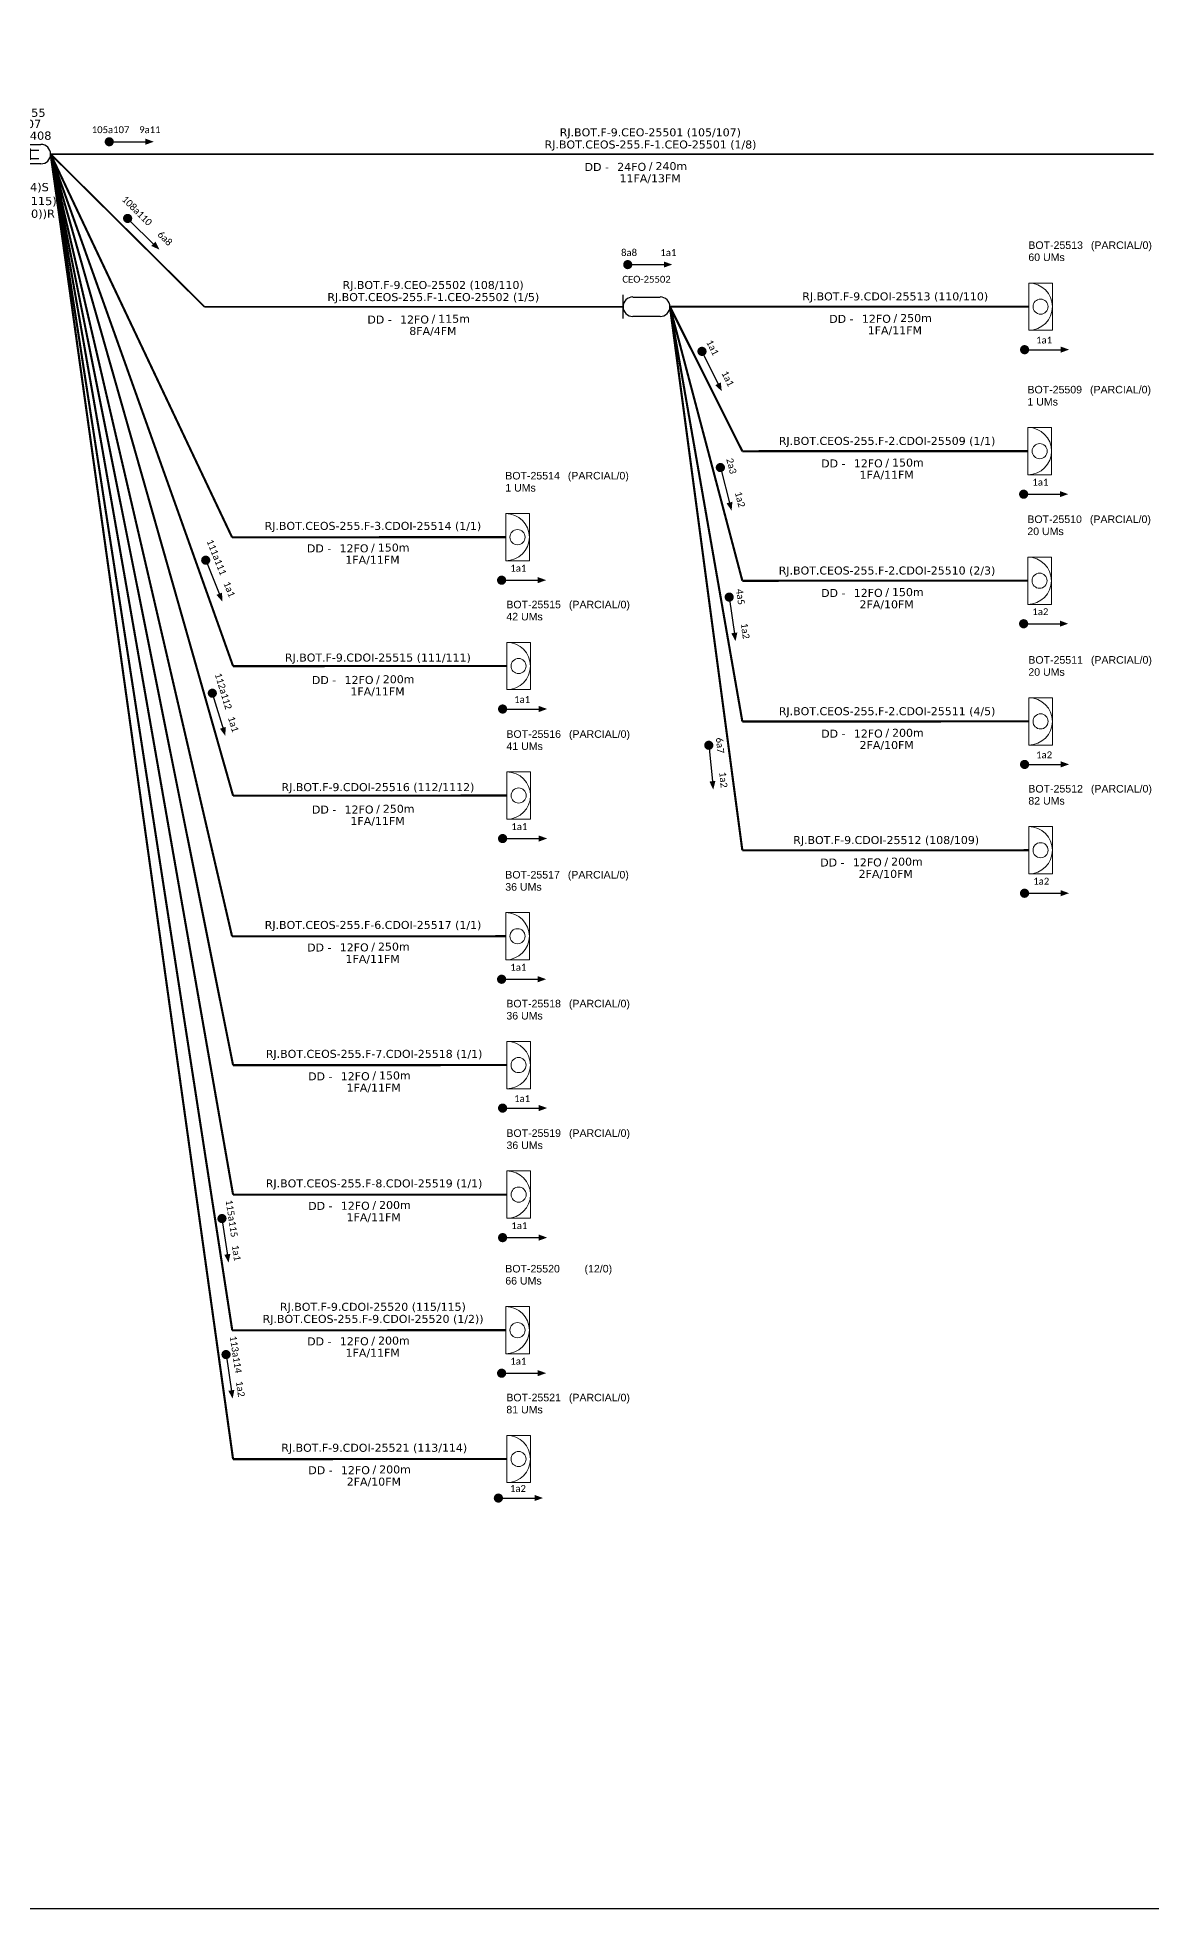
# Model space of a CAD drawing. Header units: metres. Extents: x -1 to 840, y 0 to 594.
# Drawn here: x 168.6 to 345.5, y 0.4 to 297.4 of the extents above; entities that cross this region are included whole.
import ezdxf
from ezdxf.enums import TextEntityAlignment as Align

# ---------------------------------------------------------------- set-up
doc = ezdxf.new("R2010")
doc.units = ezdxf.units.M
for name, color, linetype, lineweight in [("20.0-LEGENDA DOS CDO'S", 1, 'Continuous', 0), ('20.1-CDO_INTERIOR', 1, 'Continuous', 0), ('40.1-ETIQUETAS', 1, 'Continuous', 20)]:
    doc.layers.add(name, color=color, linetype=linetype, lineweight=lineweight)
for name, color, linetype in [('20.4-CEOS', 1, 'Continuous'), ('CAP a instalar', 1, 'Continuous'), ('CD de instalação futura', 8, 'Continuous'), ('SETA', 7, 'Continuous')]:
    doc.layers.add(name, color=color, linetype=linetype)
doc.styles.add('ARIAL', font='arial.ttf')
doc.styles.add('siredit', font='verdana.ttf')
doc.styles.get("Standard").update_dxf_attribs({"font": 'arial.ttf'})
doc.linetypes.add('FENCELINE1', pattern='A,0.25,-0.1,[133,ltypeshp.shx,S=0.1,R=0,X=-0.1,Y=0],-0.1,1', length=1.45)

# ---------------------------------------------------------------- blocks, each defined once
blk = doc.blocks.new('CEOS_RP_CT_DRT')
at = {"layer": '20.4-CEOS', "color": 0}
for p, q in [((-4.54, 1.19), (-1.19, 1.19)), ((-1.19, -1.19), (-4.54, -1.19))]:
    blk.add_line(p, q, dxfattribs=at)
for points in [[(-5.73, -1.43), (-5.73, 1.44)], [(-3.79, 0), (-4.59, 0)], [(-2.47, 0.48), (-1.45, 0.48)], [(-2.47, -0.52), (-1.45, -0.52)]]:
    blk.add_lwpolyline(points, dxfattribs=at)
blk.add_lwpolyline([(-3.79, 0, 0, 1.47, 0), (-2.41, 0, 1.47, 1.47, 0)], format="xyseb", dxfattribs=at)
for centre, start, end in [((-4.54, 0), 90, 270), ((-1.19, 0), 270, 90)]:
    blk.add_arc(centre, 1.19, start, end, dxfattribs=at)
at = {"layer": '20.4-CEOS', "color": 7, "style": 'siredit'}
for tag, p in [('Nº_DA_CEOS', (-2.86, 5.6)), ('LOCAL', (-2.86, 4.24)), ('SAP', (-2.86, 2.78)), ('RACIO_SPLITAGEM', (-2.86, -1.88)), ('FIBRAS_SPLITTER', (-2.86, -3.58)), ('RESERVA_FINAIS', (-2.86, -6.39)), ('FIBRAS_TOP_C', (-2.86, -5.08))]:
    blk.add_attdef(tag, text='', height=1.01, dxfattribs=at).set_placement(p, align=Align.TOP_CENTER)
blk = doc.blocks.new('CDOI_INT')
at = {"layer": '20.1-CDO_INTERIOR', "color": 0, "lineweight": 18}
blk.add_lwpolyline([(4.25, -4.25), (4.25, 4.25), (0, 4.25), (0, -4.25)], close=True, dxfattribs=at)
blk.add_circle((2.12, 0), 1.36, dxfattribs=at)
blk.add_arc((0, 0), 4.25, 270, 90, dxfattribs=at)
at = {"layer": "20.0-LEGENDA DOS CDO'S", "color": 0, "style": 'ARIAL'}
for tag, p in [('CDO_N', (-0.08, 10.38)), ('SPLITER_1', (21.18, 10.38)), ('SAP', (-0.08, 6.23)), ('SURVEY', (-0.08, 8.2)), ('SPLITER_2', (21.19, 8.68)), ('1:XX', (5.94, -2.22)), ('UMS', (5.94, -4.24))]:
    blk.add_attdef(tag, p, '', height=1.36, dxfattribs=at)
blk.add_attdef('FIBRAS_UTILIZADAS', text='', height=1.36, dxfattribs=at).set_placement((15.34, 10.38), align=Align.CENTER)
blk = doc.blocks.new('ETIQUETA_RS5F')
at = {"layer": '40.1-ETIQUETAS', "color": 0, "style": 'siredit'}
blk.add_text('/', height=1.5, dxfattribs=at).set_placement((1.55, -1.95), align=Align.MIDDLE_RIGHT)
for tag, p in [('ETIQUETA_R_PRIMARIA', (1.18, 4.1)), ('ETIQUETA_R_SECUNDARIA', (1.18, 2.1)), ('F_ATIVAS/F_MORTAS', (1.11, -4.24))]:
    blk.add_attdef(tag, text='', height=1.5, dxfattribs=at).set_placement(p, align=Align.MIDDLE_CENTER)
for tag, p in [('TIPO_CABO', (-6.62, -2.12)), ('CAP_CABO', (0.37, -2.09))]:
    blk.add_attdef(tag, text='', height=1.5, dxfattribs=at).set_placement(p, align=Align.MIDDLE_RIGHT)
blk.add_attdef('METROS', text='', height=1.5, dxfattribs=at).set_placement((2.11, -1.95), align=Align.MIDDLE_LEFT)
for tag, p in [('FUSÃO_1', (0.82, -8.39)), ('FUSÃO_2', (0.82, -10.6)), ('FUSÃO_3', (0.82, -12.93)), ('FUSÃO_4', (0.82, -15.14)), ('FUSÃO_5', (0.82, -17.16))]:
    blk.add_attdef(tag, text='', height=1.5, dxfattribs=at).set_placement(p, align=Align.CENTER)

msp = doc.modelspace()

# ---------------------------------------------------------------- linework, layer by layer
at = {"color": 7}
msp.add_lwpolyline([(-1.35, 0.39), (839.65, 0.39), (839.65, 594.39), (-1.35, 594.39)], close=True, dxfattribs=at)
at = {"const_width": 0.726}
for points in [[(179.6, 280.83, 1), (180.32, 280.83, 1)], [(182.62, 268.92, 1), (183.14, 268.41, 1)], [(261.92, 261.33, 1), (262.64, 261.33, 1)], [(273.91, 247.89, 1), (274.23, 247.23, 1)], [(324.93, 247.83, 1), (325.66, 247.83, 1)], [(276.9, 229.48, 1), (277.08, 228.77, 1)], [(324.78, 224.89, 1), (325.51, 224.89, 1)], [(195.14, 214.75, 1), (195.41, 214.08, 1)], [(241.89, 211.24, 1), (242.62, 211.24, 1)], [(278.34, 208.92, 1), (278.44, 208.2, 1)], [(324.78, 204.33, 1), (325.51, 204.33, 1)], [(196.22, 193.65, 1), (196.43, 192.96, 1)], [(242.05, 190.79, 1), (242.78, 190.79, 1)], [(275.12, 185.4, 1), (275.19, 184.68, 1)], [(324.93, 182, 1), (325.66, 182, 1)], [(242.05, 170.23, 1), (242.78, 170.23, 1)], [(324.92, 161.55, 1), (325.65, 161.55, 1)], [(241.89, 147.9, 1), (242.62, 147.9, 1)], [(242.05, 127.45, 1), (242.78, 127.45, 1)], [(197.8, 110.28, 1), (197.91, 109.56, 1)], [(242.05, 106.89, 1), (242.78, 106.89, 1)], [(198.45, 88.69, 1), (198.56, 87.97, 1)], [(241.89, 85.37, 1), (242.62, 85.37, 1)], [(241.38, 65.55, 1), (242.11, 65.55, 1)]]:
    msp.add_lwpolyline(points, format="xyb", close=True, dxfattribs=at)
at = {"layer": '20.4-CEOS', "color": 7}
for p, q in [((263.1, 256.19), (267.43, 256.19)), ((267.43, 253.1), (263.1, 253.1))]:
    msp.add_line(p, q, dxfattribs=at)
msp.add_lwpolyline([(261.55, 252.78), (261.55, 256.51)], dxfattribs=at)
for centre, start, end in [((263.1, 254.65), 90, 270), ((267.43, 254.65), 270, 90)]:
    msp.add_arc(centre, 1.55, start, end, dxfattribs=at)
at = {"layer": 'CAP a instalar', "color": 8, "ltscale": 7, "const_width": 0.339}
for points in [[(170.65, 278.87), (199.46, 218.05)], [(170.65, 278.87), (199.62, 197.6)], [(170.65, 278.87), (199.62, 177.04)], [(170.65, 278.87), (199.46, 154.71)], [(170.65, 278.87), (199.62, 134.26)], [(170.65, 278.87), (199.62, 113.7)], [(268.98, 254.65), (325.96, 254.66)], [(268.98, 254.65), (280.48, 231.71)], [(268.98, 254.65), (280.48, 211.15)], [(268.98, 254.65), (280.48, 188.81)], [(268.98, 254.65), (280.48, 168.36)], [(280.48, 231.71), (325.82, 231.73)], [(199.46, 218.05), (242.91, 218.07)], [(280.48, 211.15), (325.8, 211.16)], [(199.62, 197.6), (243.08, 197.62)], [(280.48, 188.81), (325.96, 188.83)], [(199.62, 177.04), (243.09, 177.06)], [(280.48, 168.36), (325.96, 168.38)], [(199.46, 154.71), (242.91, 154.73)], [(199.62, 134.26), (243.08, 134.28)], [(199.62, 113.7), (243.09, 113.72)]]:
    msp.add_lwpolyline(points, dxfattribs=at)
at = {"layer": 'CAP a instalar', "color": 1, "ltscale": 7, "const_width": 0.339}
for points in [[(199.49, 92.18), (170.65, 278.87)], [(199.46, 92.18), (242.91, 92.2)]]:
    msp.add_lwpolyline(points, dxfattribs=at)
at = {"layer": 'CAP a instalar', "color": 252, "ltscale": 7, "const_width": 0.339}
for points in [[(199.62, 71.73), (170.65, 278.87)], [(199.62, 71.73), (243.08, 71.75)]]:
    msp.add_lwpolyline(points, dxfattribs=at)
at = {"layer": 'CAP a instalar', "color": 7, "ltscale": 7, "const_width": 0.28}
for points in [[(170.65, 278.87), (345.77, 278.87)], [(170.65, 278.87), (195.07, 254.65)], [(195.07, 254.65), (261.55, 254.65)]]:
    msp.add_lwpolyline(points, dxfattribs=at)
at = {"layer": 'SETA'}
for points in [[(179.96, 280.83), (186.2, 280.83)], [(182.88, 268.67), (187.32, 264.28)], [(262.28, 261.33), (268.52, 261.33)], [(274.07, 247.56), (276.84, 241.96)], [(325.3, 247.83), (331.54, 247.83)], [(276.99, 229.12), (278.55, 223.08)], [(325.15, 224.89), (331.39, 224.89)], [(195.28, 214.41), (197.6, 208.62)], [(242.26, 211.24), (248.5, 211.24)], [(278.39, 208.56), (279.27, 202.38)], [(325.15, 204.33), (331.39, 204.33)], [(196.32, 193.31), (198.13, 187.33)], [(242.42, 190.79), (248.66, 190.79)], [(275.15, 185.04), (275.77, 178.83)], [(325.3, 182), (331.54, 182)], [(242.42, 170.23), (248.66, 170.23)], [(325.29, 161.55), (331.53, 161.55)], [(242.26, 147.9), (248.5, 147.9)], [(242.42, 127.45), (248.66, 127.45)], [(197.86, 109.92), (198.77, 103.74)], [(242.42, 106.89), (248.66, 106.89)], [(198.5, 88.33), (199.42, 82.15)], [(242.26, 85.37), (248.5, 85.37)], [(241.75, 65.55), (247.99, 65.55)]]:
    msp.add_lwpolyline(points, dxfattribs=at)
for points in [[(185.7, 281.33), (187.03, 280.84), (185.7, 280.36)], [(187.31, 264.99), (187.92, 263.71), (186.63, 264.3)], [(268.02, 261.83), (269.35, 261.34), (268.02, 260.86)], [(331.04, 248.32), (332.37, 247.84), (331.04, 247.36)], [(277.06, 242.63), (277.21, 241.22), (276.19, 242.2)], [(278.9, 223.69), (278.77, 222.28), (277.96, 223.45)], [(330.89, 225.39), (332.22, 224.9), (330.89, 224.42)], [(248, 211.73), (249.33, 211.25), (248, 210.77)], [(197.87, 209.27), (197.92, 207.85), (196.97, 208.91)], [(279.69, 202.95), (279.4, 201.56), (278.73, 202.81)], [(330.89, 204.83), (332.22, 204.34), (330.89, 203.86)], [(248.16, 191.28), (249.49, 190.8), (248.16, 190.31)], [(198.46, 187.96), (198.38, 186.54), (197.53, 187.67)], [(331.04, 182.49), (332.37, 182.01), (331.04, 181.53)], [(276.21, 179.38), (275.86, 178.01), (275.25, 179.28)], [(248.16, 170.72), (249.49, 170.24), (248.16, 169.75)], [(331.03, 162.04), (332.36, 161.56), (331.03, 161.08)], [(248, 148.39), (249.33, 147.91), (248, 147.42)], [(248.16, 127.94), (249.49, 127.46), (248.16, 126.97)], [(248.16, 107.38), (249.49, 106.89), (248.16, 106.41)], [(199.19, 104.31), (198.9, 102.93), (198.23, 104.17)], [(248, 85.86), (249.33, 85.38), (248, 84.9)], [(199.83, 82.72), (199.55, 81.33), (198.87, 82.58)], [(247.49, 66.05), (248.82, 65.56), (247.49, 65.08)]]:
    msp.add_solid(points, dxfattribs=at)

# ---------------------------------------------------------------- block references
at = {"layer": '20.4-CEOS', "color": 5}
ref = msp.add_blockref('CEOS_RP_CT_DRT', (170.65, 278.87), dxfattribs=dict(at, xscale=1.296999478340149, yscale=1.296999478340149, zscale=1.296999475199999))
ref.add_attrib('Nº_DA_CEOS', 'CEOS-255', dxfattribs={"color": 5, "height": 1.31, "style": 'siredit'}).set_placement((165.34, 286.1), align=Align.TOP_CENTER)
ref.add_attrib('LOCAL', 'CS-6407', dxfattribs={"color": 5, "height": 1.31, "style": 'siredit'}).set_placement((165.34, 284.32), align=Align.TOP_CENTER)
ref.add_attrib('SAP', 'SAP 321408', dxfattribs={"color": 5, "height": 1.31, "style": 'siredit'}).set_placement((165.34, 282.46), align=Align.TOP_CENTER)
ref.add_attrib('RACIO_SPLITAGEM', '1:64', dxfattribs={"color": 5, "height": 1.31, "style": 'siredit'}).set_placement((165.34, 276.04), align=Align.TOP_CENTER)
ref.add_attrib('FIBRAS_SPLITTER', '(101-104)S', dxfattribs={"color": 5, "height": 1.31, "style": 'siredit'}).set_placement((165.34, 274.29), align=Align.TOP_CENTER)
ref.add_attrib('FIBRAS_TOP_C', '(105-114+115)C', dxfattribs={"color": 1, "height": 1.3095, "style": 'siredit'}).set_placement((165.33, 272.09), align=Align.TOP_CENTER)
ref.add_attrib('RESERVA_FINAIS', '(115-1150))R', dxfattribs={"color": 3, "height": 1.3095, "style": 'siredit'}).set_placement((165.33, 270.07), align=Align.TOP_CENTER)
at = {"layer": 'CAP a instalar', "color": 255, "linetype": 'FENCELINE1', "ltscale": 7}
ref = msp.add_blockref('ETIQUETA_RS5F', (264.9, 278.62), dxfattribs=dict(at, xscale=0.8468063891091787, yscale=0.8468063891098269, zscale=0.8468063891099994))
ref.add_attrib('ETIQUETA_R_PRIMARIA', 'RJ.BOT.F-9.CEO-25501 (105/107)', dxfattribs={"layer": '40.1-ETIQUETAS', "color": 255, "height": 1.2702, "style": 'siredit'}).set_placement((265.87, 282.33), align=Align.MIDDLE_CENTER)
ref.add_attrib('ETIQUETA_R_SECUNDARIA', 'RJ.BOT.CEOS-255.F-1.CEO-25501 (1/8)', dxfattribs={"layer": '40.1-ETIQUETAS', "color": 7, "height": 1.2702, "style": 'siredit'}).set_placement((265.9, 280.4), align=Align.MIDDLE_CENTER)
ref.add_attrib('TIPO_CABO', 'DD -', dxfattribs={"layer": '40.1-ETIQUETAS', "color": 7, "height": 1.27, "style": 'siredit'}).set_placement((259.3, 276.83), align=Align.MIDDLE_RIGHT)
ref.add_attrib('CAP_CABO', '24FO', dxfattribs={"layer": '40.1-ETIQUETAS', "color": 7, "height": 1.27, "style": 'siredit'}).set_placement((265.21, 276.85), align=Align.MIDDLE_RIGHT)
ref.add_attrib('METROS', '240m', dxfattribs={"layer": '40.1-ETIQUETAS', "color": 7, "height": 1.27, "style": 'siredit'}).set_placement((266.69, 276.97), align=Align.MIDDLE_LEFT)
ref.add_attrib('F_ATIVAS/F_MORTAS', '11FA/13FM', dxfattribs={"layer": '40.1-ETIQUETAS', "color": 7, "height": 1.27, "style": 'siredit'}).set_placement((265.84, 275.03), align=Align.MIDDLE_CENTER)
at = {"layer": 'CAP a instalar', "color": 7, "linetype": 'FENCELINE1', "ltscale": 7}
ref = msp.add_blockref('ETIQUETA_RS5F', (230.41, 254.4), dxfattribs=dict(at, xscale=0.8468063891091787, yscale=0.8468063891098269, zscale=0.8468063891099994))
ref.add_attrib('ETIQUETA_R_PRIMARIA', 'RJ.BOT.F-9.CEO-25502 (108/110)', dxfattribs={"layer": '40.1-ETIQUETAS', "color": 0, "height": 1.2702, "style": 'siredit'}).set_placement((231.38, 258.1), align=Align.MIDDLE_CENTER)
ref.add_attrib('ETIQUETA_R_SECUNDARIA', 'RJ.BOT.CEOS-255.F-1.CEO-25502 (1/5)', dxfattribs={"layer": '40.1-ETIQUETAS', "color": 0, "height": 1.2702, "style": 'siredit'}).set_placement((231.41, 256.18), align=Align.MIDDLE_CENTER)
ref.add_attrib('TIPO_CABO', 'DD -', dxfattribs={"layer": '40.1-ETIQUETAS', "color": 0, "height": 1.27, "style": 'siredit'}).set_placement((224.81, 252.61), align=Align.MIDDLE_RIGHT)
ref.add_attrib('CAP_CABO', '12FO', dxfattribs={"layer": '40.1-ETIQUETAS', "color": 0, "height": 1.27, "style": 'siredit'}).set_placement((230.72, 252.62), align=Align.MIDDLE_RIGHT)
ref.add_attrib('METROS', '115m', dxfattribs={"layer": '40.1-ETIQUETAS', "color": 0, "height": 1.27, "style": 'siredit'}).set_placement((232.2, 252.74), align=Align.MIDDLE_LEFT)
ref.add_attrib('F_ATIVAS/F_MORTAS', '8FA/4FM', dxfattribs={"layer": '40.1-ETIQUETAS', "color": 0, "height": 1.27, "style": 'siredit'}).set_placement((231.35, 250.8), align=Align.MIDDLE_CENTER)
at = {"layer": 'CAP a instalar', "color": 8, "linetype": 'FENCELINE1', "ltscale": 7}
ref = msp.add_blockref('ETIQUETA_RS5F', (303.75, 254.51), dxfattribs=dict(at, xscale=0.8468063891091787, yscale=0.8468063891098269, zscale=0.8468063891099994))
ref.add_attrib('ETIQUETA_R_SECUNDARIA', 'RJ.BOT.F-9.CDOI-25513 (110/110)', dxfattribs={"layer": '40.1-ETIQUETAS', "color": 0, "height": 1.2702, "style": 'siredit'}).set_placement((304.75, 256.29), align=Align.MIDDLE_CENTER)
ref.add_attrib('TIPO_CABO', 'DD -', dxfattribs={"layer": '40.1-ETIQUETAS', "color": 0, "height": 1.27, "style": 'siredit'}).set_placement((298.14, 252.72), align=Align.MIDDLE_RIGHT)
ref.add_attrib('CAP_CABO', '12FO', dxfattribs={"layer": '40.1-ETIQUETAS', "color": 0, "height": 1.27, "style": 'siredit'}).set_placement((304.06, 252.74), align=Align.MIDDLE_RIGHT)
ref.add_attrib('METROS', '250m', dxfattribs={"layer": '40.1-ETIQUETAS', "color": 0, "height": 1.27, "style": 'siredit'}).set_placement((305.54, 252.85), align=Align.MIDDLE_LEFT)
ref.add_attrib('F_ATIVAS/F_MORTAS', '1FA/11FM', dxfattribs={"layer": '40.1-ETIQUETAS', "color": 0, "height": 1.27, "style": 'siredit'}).set_placement((304.69, 250.91), align=Align.MIDDLE_CENTER)
ref = msp.add_blockref('ETIQUETA_RS5F', (302.46, 231.56), dxfattribs=dict(at, xscale=0.8468063891091787, yscale=0.8468063891098269, zscale=0.8468063891099994))
ref.add_attrib('ETIQUETA_R_SECUNDARIA', 'RJ.BOT.CEOS-255.F-2.CDOI-25509 (1/1)', dxfattribs={"layer": '40.1-ETIQUETAS', "color": 0, "height": 1.2702, "style": 'siredit'}).set_placement((303.46, 233.35), align=Align.MIDDLE_CENTER)
ref.add_attrib('TIPO_CABO', 'DD -', dxfattribs={"layer": '40.1-ETIQUETAS', "color": 0, "height": 1.27, "style": 'siredit'}).set_placement((296.86, 229.77), align=Align.MIDDLE_RIGHT)
ref.add_attrib('CAP_CABO', '12FO', dxfattribs={"layer": '40.1-ETIQUETAS', "color": 0, "height": 1.27, "style": 'siredit'}).set_placement((302.77, 229.79), align=Align.MIDDLE_RIGHT)
ref.add_attrib('METROS', '150m', dxfattribs={"layer": '40.1-ETIQUETAS', "color": 0, "height": 1.27, "style": 'siredit'}).set_placement((304.25, 229.91), align=Align.MIDDLE_LEFT)
ref.add_attrib('F_ATIVAS/F_MORTAS', '1FA/11FM', dxfattribs={"layer": '40.1-ETIQUETAS', "color": 0, "height": 1.27, "style": 'siredit'}).set_placement((303.4, 227.97), align=Align.MIDDLE_CENTER)
ref = msp.add_blockref('ETIQUETA_RS5F', (220.81, 218.08), dxfattribs=dict(at, xscale=0.8468063891091787, yscale=0.8468063891098269, zscale=0.8468063891099994))
ref.add_attrib('ETIQUETA_R_SECUNDARIA', 'RJ.BOT.CEOS-255.F-3.CDOI-25514 (1/1)', dxfattribs={"layer": '40.1-ETIQUETAS', "color": 0, "height": 1.2702, "style": 'siredit'}).set_placement((221.82, 219.86), align=Align.MIDDLE_CENTER)
ref.add_attrib('TIPO_CABO', 'DD -', dxfattribs={"layer": '40.1-ETIQUETAS', "color": 0, "height": 1.27, "style": 'siredit'}).set_placement((215.21, 216.29), align=Align.MIDDLE_RIGHT)
ref.add_attrib('CAP_CABO', '12FO', dxfattribs={"layer": '40.1-ETIQUETAS', "color": 0, "height": 1.27, "style": 'siredit'}).set_placement((221.12, 216.3), align=Align.MIDDLE_RIGHT)
ref.add_attrib('METROS', '150m', dxfattribs={"layer": '40.1-ETIQUETAS', "color": 0, "height": 1.27, "style": 'siredit'}).set_placement((222.6, 216.42), align=Align.MIDDLE_LEFT)
ref.add_attrib('F_ATIVAS/F_MORTAS', '1FA/11FM', dxfattribs={"layer": '40.1-ETIQUETAS', "color": 0, "height": 1.27, "style": 'siredit'}).set_placement((221.75, 214.48), align=Align.MIDDLE_CENTER)
ref = msp.add_blockref('ETIQUETA_RS5F', (302.45, 211), dxfattribs=dict(at, xscale=0.8468063891091787, yscale=0.8468063891098269, zscale=0.8468063891099994))
ref.add_attrib('ETIQUETA_R_SECUNDARIA', 'RJ.BOT.CEOS-255.F-2.CDOI-25510 (2/3)', dxfattribs={"layer": '40.1-ETIQUETAS', "color": 0, "height": 1.2702, "style": 'siredit'}).set_placement((303.45, 212.78), align=Align.MIDDLE_CENTER)
ref.add_attrib('TIPO_CABO', 'DD -', dxfattribs={"layer": '40.1-ETIQUETAS', "color": 0, "height": 1.27, "style": 'siredit'}).set_placement((296.85, 209.21), align=Align.MIDDLE_RIGHT)
ref.add_attrib('CAP_CABO', '12FO', dxfattribs={"layer": '40.1-ETIQUETAS', "color": 0, "height": 1.27, "style": 'siredit'}).set_placement((302.76, 209.23), align=Align.MIDDLE_RIGHT)
ref.add_attrib('METROS', '150m', dxfattribs={"layer": '40.1-ETIQUETAS', "color": 0, "height": 1.27, "style": 'siredit'}).set_placement((304.24, 209.35), align=Align.MIDDLE_LEFT)
ref.add_attrib('F_ATIVAS/F_MORTAS', '2FA/10FM', dxfattribs={"layer": '40.1-ETIQUETAS', "color": 0, "height": 1.27, "style": 'siredit'}).set_placement((303.39, 207.41), align=Align.MIDDLE_CENTER)
ref = msp.add_blockref('ETIQUETA_RS5F', (221.6, 197.18), dxfattribs=dict(at, xscale=0.8468063891091787, yscale=0.8468063891098269, zscale=0.8468063891099994))
ref.add_attrib('ETIQUETA_R_SECUNDARIA', 'RJ.BOT.F-9.CDOI-25515 (111/111)', dxfattribs={"layer": '40.1-ETIQUETAS', "color": 0, "height": 1.2702, "style": 'siredit'}).set_placement((222.61, 198.96), align=Align.MIDDLE_CENTER)
ref.add_attrib('TIPO_CABO', 'DD -', dxfattribs={"layer": '40.1-ETIQUETAS', "color": 0, "height": 1.27, "style": 'siredit'}).set_placement((216, 195.39), align=Align.MIDDLE_RIGHT)
ref.add_attrib('CAP_CABO', '12FO', dxfattribs={"layer": '40.1-ETIQUETAS', "color": 0, "height": 1.27, "style": 'siredit'}).set_placement((221.92, 195.41), align=Align.MIDDLE_RIGHT)
ref.add_attrib('METROS', '200m', dxfattribs={"layer": '40.1-ETIQUETAS', "color": 0, "height": 1.27, "style": 'siredit'}).set_placement((223.39, 195.52), align=Align.MIDDLE_LEFT)
ref.add_attrib('F_ATIVAS/F_MORTAS', '1FA/11FM', dxfattribs={"layer": '40.1-ETIQUETAS', "color": 0, "height": 1.27, "style": 'siredit'}).set_placement((222.55, 193.58), align=Align.MIDDLE_CENTER)
ref = msp.add_blockref('ETIQUETA_RS5F', (302.46, 188.67), dxfattribs=dict(at, xscale=0.8468063891091787, yscale=0.8468063891098269, zscale=0.8468063891099994))
ref.add_attrib('ETIQUETA_R_SECUNDARIA', 'RJ.BOT.CEOS-255.F-2.CDOI-25511 (4/5)', dxfattribs={"layer": '40.1-ETIQUETAS', "color": 0, "height": 1.2702, "style": 'siredit'}).set_placement((303.46, 190.45), align=Align.MIDDLE_CENTER)
ref.add_attrib('TIPO_CABO', 'DD -', dxfattribs={"layer": '40.1-ETIQUETAS', "color": 0, "height": 1.27, "style": 'siredit'}).set_placement((296.86, 186.88), align=Align.MIDDLE_RIGHT)
ref.add_attrib('CAP_CABO', '12FO', dxfattribs={"layer": '40.1-ETIQUETAS', "color": 0, "height": 1.27, "style": 'siredit'}).set_placement((302.77, 186.9), align=Align.MIDDLE_RIGHT)
ref.add_attrib('METROS', '200m', dxfattribs={"layer": '40.1-ETIQUETAS', "color": 0, "height": 1.27, "style": 'siredit'}).set_placement((304.25, 187.02), align=Align.MIDDLE_LEFT)
ref.add_attrib('F_ATIVAS/F_MORTAS', '2FA/10FM', dxfattribs={"layer": '40.1-ETIQUETAS', "color": 0, "height": 1.27, "style": 'siredit'}).set_placement((303.4, 185.08), align=Align.MIDDLE_CENTER)
ref = msp.add_blockref('ETIQUETA_RS5F', (221.61, 176.62), dxfattribs=dict(at, xscale=0.8468063891091787, yscale=0.8468063891098269, zscale=0.8468063891099994))
ref.add_attrib('ETIQUETA_R_SECUNDARIA', 'RJ.BOT.F-9.CDOI-25516 (112/1112)', dxfattribs={"layer": '40.1-ETIQUETAS', "color": 0, "height": 1.2702, "style": 'siredit'}).set_placement((222.62, 178.4), align=Align.MIDDLE_CENTER)
ref.add_attrib('TIPO_CABO', 'DD -', dxfattribs={"layer": '40.1-ETIQUETAS', "color": 0, "height": 1.27, "style": 'siredit'}).set_placement((216.01, 174.83), align=Align.MIDDLE_RIGHT)
ref.add_attrib('CAP_CABO', '12FO', dxfattribs={"layer": '40.1-ETIQUETAS', "color": 0, "height": 1.27, "style": 'siredit'}).set_placement((221.92, 174.84), align=Align.MIDDLE_RIGHT)
ref.add_attrib('METROS', '250m', dxfattribs={"layer": '40.1-ETIQUETAS', "color": 0, "height": 1.27, "style": 'siredit'}).set_placement((223.4, 174.96), align=Align.MIDDLE_LEFT)
ref.add_attrib('F_ATIVAS/F_MORTAS', '1FA/11FM', dxfattribs={"layer": '40.1-ETIQUETAS', "color": 0, "height": 1.27, "style": 'siredit'}).set_placement((222.56, 173.02), align=Align.MIDDLE_CENTER)
ref = msp.add_blockref('ETIQUETA_RS5F', (302.31, 168.22), dxfattribs=dict(at, xscale=0.8468063891091787, yscale=0.8468063891098269, zscale=0.8468063891099994))
ref.add_attrib('ETIQUETA_R_SECUNDARIA', 'RJ.BOT.F-9.CDOI-25512 (108/109)', dxfattribs={"layer": '40.1-ETIQUETAS', "color": 0, "height": 1.2702, "style": 'siredit'}).set_placement((303.31, 170), align=Align.MIDDLE_CENTER)
ref.add_attrib('TIPO_CABO', 'DD -', dxfattribs={"layer": '40.1-ETIQUETAS', "color": 0, "height": 1.27, "style": 'siredit'}).set_placement((296.71, 166.43), align=Align.MIDDLE_RIGHT)
ref.add_attrib('CAP_CABO', '12FO', dxfattribs={"layer": '40.1-ETIQUETAS', "color": 0, "height": 1.27, "style": 'siredit'}).set_placement((302.62, 166.45), align=Align.MIDDLE_RIGHT)
ref.add_attrib('METROS', '200m', dxfattribs={"layer": '40.1-ETIQUETAS', "color": 0, "height": 1.27, "style": 'siredit'}).set_placement((304.1, 166.57), align=Align.MIDDLE_LEFT)
ref.add_attrib('F_ATIVAS/F_MORTAS', '2FA/10FM', dxfattribs={"layer": '40.1-ETIQUETAS', "color": 0, "height": 1.27, "style": 'siredit'}).set_placement((303.25, 164.63), align=Align.MIDDLE_CENTER)
ref = msp.add_blockref('ETIQUETA_RS5F', (220.84, 154.73), dxfattribs=dict(at, xscale=0.8468063891091787, yscale=0.8468063891098269, zscale=0.8468063891099994))
ref.add_attrib('ETIQUETA_R_SECUNDARIA', 'RJ.BOT.CEOS-255.F-6.CDOI-25517 (1/1)', dxfattribs={"layer": '40.1-ETIQUETAS', "color": 0, "height": 1.2702, "style": 'siredit'}).set_placement((221.84, 156.52), align=Align.MIDDLE_CENTER)
ref.add_attrib('TIPO_CABO', 'DD -', dxfattribs={"layer": '40.1-ETIQUETAS', "color": 0, "height": 1.27, "style": 'siredit'}).set_placement((215.24, 152.94), align=Align.MIDDLE_RIGHT)
ref.add_attrib('CAP_CABO', '12FO', dxfattribs={"layer": '40.1-ETIQUETAS', "color": 0, "height": 1.27, "style": 'siredit'}).set_placement((221.15, 152.96), align=Align.MIDDLE_RIGHT)
ref.add_attrib('METROS', '250m', dxfattribs={"layer": '40.1-ETIQUETAS', "color": 0, "height": 1.27, "style": 'siredit'}).set_placement((222.63, 153.08), align=Align.MIDDLE_LEFT)
ref.add_attrib('F_ATIVAS/F_MORTAS', '1FA/11FM', dxfattribs={"layer": '40.1-ETIQUETAS', "color": 0, "height": 1.27, "style": 'siredit'}).set_placement((221.78, 151.14), align=Align.MIDDLE_CENTER)
ref = msp.add_blockref('ETIQUETA_RS5F', (221, 134.28), dxfattribs=dict(at, xscale=0.8468063891091787, yscale=0.8468063891098269, zscale=0.8468063891099994))
ref.add_attrib('ETIQUETA_R_SECUNDARIA', 'RJ.BOT.CEOS-255.F-7.CDOI-25518 (1/1)', dxfattribs={"layer": '40.1-ETIQUETAS', "color": 0, "height": 1.2702, "style": 'siredit'}).set_placement((222.01, 136.06), align=Align.MIDDLE_CENTER)
ref.add_attrib('TIPO_CABO', 'DD -', dxfattribs={"layer": '40.1-ETIQUETAS', "color": 0, "height": 1.27, "style": 'siredit'}).set_placement((215.4, 132.49), align=Align.MIDDLE_RIGHT)
ref.add_attrib('CAP_CABO', '12FO', dxfattribs={"layer": '40.1-ETIQUETAS', "color": 0, "height": 1.27, "style": 'siredit'}).set_placement((221.31, 132.51), align=Align.MIDDLE_RIGHT)
ref.add_attrib('METROS', '150m', dxfattribs={"layer": '40.1-ETIQUETAS', "color": 0, "height": 1.27, "style": 'siredit'}).set_placement((222.79, 132.63), align=Align.MIDDLE_LEFT)
ref.add_attrib('F_ATIVAS/F_MORTAS', '1FA/11FM', dxfattribs={"layer": '40.1-ETIQUETAS', "color": 0, "height": 1.27, "style": 'siredit'}).set_placement((221.94, 130.69), align=Align.MIDDLE_CENTER)
ref = msp.add_blockref('ETIQUETA_RS5F', (221.01, 113.72), dxfattribs=dict(at, xscale=0.8468063891091787, yscale=0.8468063891098269, zscale=0.8468063891099994))
ref.add_attrib('ETIQUETA_R_SECUNDARIA', 'RJ.BOT.CEOS-255.F-8.CDOI-25519 (1/1)', dxfattribs={"layer": '40.1-ETIQUETAS', "color": 0, "height": 1.2702, "style": 'siredit'}).set_placement((222.01, 115.5), align=Align.MIDDLE_CENTER)
ref.add_attrib('TIPO_CABO', 'DD -', dxfattribs={"layer": '40.1-ETIQUETAS', "color": 0, "height": 1.27, "style": 'siredit'}).set_placement((215.41, 111.93), align=Align.MIDDLE_RIGHT)
ref.add_attrib('CAP_CABO', '12FO', dxfattribs={"layer": '40.1-ETIQUETAS', "color": 0, "height": 1.27, "style": 'siredit'}).set_placement((221.32, 111.95), align=Align.MIDDLE_RIGHT)
ref.add_attrib('METROS', '200m', dxfattribs={"layer": '40.1-ETIQUETAS', "color": 0, "height": 1.27, "style": 'siredit'}).set_placement((222.8, 112.07), align=Align.MIDDLE_LEFT)
ref.add_attrib('F_ATIVAS/F_MORTAS', '1FA/11FM', dxfattribs={"layer": '40.1-ETIQUETAS', "color": 0, "height": 1.27, "style": 'siredit'}).set_placement((221.95, 110.13), align=Align.MIDDLE_CENTER)
at = {"layer": 'CAP a instalar', "color": 1, "linetype": 'FENCELINE1', "ltscale": 7}
ref = msp.add_blockref('ETIQUETA_RS5F', (220.85, 92.21), dxfattribs=dict(at, xscale=0.8468063891091787, yscale=0.8468063891098269, zscale=0.8468063891099994))
ref.add_attrib('ETIQUETA_R_PRIMARIA', 'RJ.BOT.F-9.CDOI-25520 (115/115)', dxfattribs={"layer": '40.1-ETIQUETAS', "color": 0, "height": 1.2702, "style": 'siredit'}).set_placement((221.82, 95.91), align=Align.MIDDLE_CENTER)
ref.add_attrib('ETIQUETA_R_SECUNDARIA', 'RJ.BOT.CEOS-255.F-9.CDOI-25520 (1/2))', dxfattribs={"layer": '40.1-ETIQUETAS', "color": 3, "height": 1.2702, "style": 'siredit'}).set_placement((221.85, 93.99), align=Align.MIDDLE_CENTER)
ref.add_attrib('TIPO_CABO', 'DD -', dxfattribs={"layer": '40.1-ETIQUETAS', "color": 0, "height": 1.27, "style": 'siredit'}).set_placement((215.25, 90.42), align=Align.MIDDLE_RIGHT)
ref.add_attrib('CAP_CABO', '12FO', dxfattribs={"layer": '40.1-ETIQUETAS', "color": 0, "height": 1.27, "style": 'siredit'}).set_placement((221.16, 90.44), align=Align.MIDDLE_RIGHT)
ref.add_attrib('METROS', '200m', dxfattribs={"layer": '40.1-ETIQUETAS', "color": 0, "height": 1.27, "style": 'siredit'}).set_placement((222.64, 90.55), align=Align.MIDDLE_LEFT)
ref.add_attrib('F_ATIVAS/F_MORTAS', '1FA/11FM', dxfattribs={"layer": '40.1-ETIQUETAS', "color": 0, "height": 1.27, "style": 'siredit'}).set_placement((221.79, 88.61), align=Align.MIDDLE_CENTER)
at = {"layer": 'CAP a instalar', "color": 8, "linetype": 'FENCELINE1', "ltscale": 7}
ref = msp.add_blockref('ETIQUETA_RS5F', (221.03, 71.76), dxfattribs=dict(at, xscale=0.8468063891091787, yscale=0.8468063891098269, zscale=0.8468063891099994))
ref.add_attrib('ETIQUETA_R_SECUNDARIA', 'RJ.BOT.F-9.CDOI-25521 (113/114)', dxfattribs={"layer": '40.1-ETIQUETAS', "color": 0, "height": 1.2702, "style": 'siredit'}).set_placement((222.03, 73.54), align=Align.MIDDLE_CENTER)
ref.add_attrib('TIPO_CABO', 'DD -', dxfattribs={"layer": '40.1-ETIQUETAS', "color": 0, "height": 1.27, "style": 'siredit'}).set_placement((215.43, 69.97), align=Align.MIDDLE_RIGHT)
ref.add_attrib('CAP_CABO', '12FO', dxfattribs={"layer": '40.1-ETIQUETAS', "color": 0, "height": 1.27, "style": 'siredit'}).set_placement((221.34, 69.98), align=Align.MIDDLE_RIGHT)
ref.add_attrib('METROS', '200m', dxfattribs={"layer": '40.1-ETIQUETAS', "color": 0, "height": 1.27, "style": 'siredit'}).set_placement((222.82, 70.1), align=Align.MIDDLE_LEFT)
ref.add_attrib('F_ATIVAS/F_MORTAS', '2FA/10FM', dxfattribs={"layer": '40.1-ETIQUETAS', "color": 0, "height": 1.27, "style": 'siredit'}).set_placement((221.97, 68.16), align=Align.MIDDLE_CENTER)
at = {"layer": 'CD de instalação futura', "color": 8, "ltscale": 11}
ref = msp.add_blockref('CDOI_INT', (325.96, 254.66), dxfattribs=dict(at, xscale=0.8823922011191372, yscale=0.8823922011191372, zscale=0.8823922011191372))
ref.add_attrib('CDO_N', 'BOT-25513', (325.89, 263.82), dxfattribs={"layer": "20.0-LEGENDA DOS CDO'S", "color": 0, "height": 1.2, "style": 'ARIAL'})
ref.add_attrib('FIBRAS_UTILIZADAS', '     (PARCIAL/0)', dxfattribs={"layer": "20.0-LEGENDA DOS CDO'S", "color": 0, "height": 1.2003, "style": 'ARIAL'}).set_placement((339.5, 263.82), align=Align.CENTER)
ref.add_attrib('SURVEY', '60 UMs', (325.89, 261.9), dxfattribs={"layer": "20.0-LEGENDA DOS CDO'S", "color": 0, "height": 1.2, "style": 'ARIAL'})
ref = msp.add_blockref('CDOI_INT', (325.82, 231.73), dxfattribs=dict(at, xscale=0.8823922011191372, yscale=0.8823922011191372, zscale=0.8823922011191372))
ref.add_attrib('CDO_N', 'BOT-25509', (325.75, 240.89), dxfattribs={"layer": "20.0-LEGENDA DOS CDO'S", "color": 0, "height": 1.2, "style": 'ARIAL'})
ref.add_attrib('FIBRAS_UTILIZADAS', '     (PARCIAL/0)', dxfattribs={"layer": "20.0-LEGENDA DOS CDO'S", "color": 0, "height": 1.2003, "style": 'ARIAL'}).set_placement((339.36, 240.89), align=Align.CENTER)
ref.add_attrib('SURVEY', '1 UMs', (325.75, 238.96), dxfattribs={"layer": "20.0-LEGENDA DOS CDO'S", "color": 0, "height": 1.2, "style": 'ARIAL'})
ref = msp.add_blockref('CDOI_INT', (242.91, 218.07), dxfattribs=dict(at, xscale=0.8823922011191372, yscale=0.8823922011191372, zscale=0.8823922011191372))
ref.add_attrib('CDO_N', 'BOT-25514', (242.84, 227.23), dxfattribs={"layer": "20.0-LEGENDA DOS CDO'S", "color": 0, "height": 1.2, "style": 'ARIAL'})
ref.add_attrib('FIBRAS_UTILIZADAS', '     (PARCIAL/0)', dxfattribs={"layer": "20.0-LEGENDA DOS CDO'S", "color": 0, "height": 1.2003, "style": 'ARIAL'}).set_placement((256.45, 227.23), align=Align.CENTER)
ref.add_attrib('SURVEY', '1 UMs', (242.84, 225.31), dxfattribs={"layer": "20.0-LEGENDA DOS CDO'S", "color": 0, "height": 1.2, "style": 'ARIAL'})
ref = msp.add_blockref('CDOI_INT', (325.8, 211.16), dxfattribs=dict(at, xscale=0.8823922011191372, yscale=0.8823922011191372, zscale=0.8823922011191372))
ref.add_attrib('CDO_N', 'BOT-25510', (325.73, 220.32), dxfattribs={"layer": "20.0-LEGENDA DOS CDO'S", "color": 0, "height": 1.2, "style": 'ARIAL'})
ref.add_attrib('FIBRAS_UTILIZADAS', '     (PARCIAL/0)', dxfattribs={"layer": "20.0-LEGENDA DOS CDO'S", "color": 0, "height": 1.2003, "style": 'ARIAL'}).set_placement((339.34, 220.32), align=Align.CENTER)
ref.add_attrib('SURVEY', '20 UMs', (325.73, 218.4), dxfattribs={"layer": "20.0-LEGENDA DOS CDO'S", "color": 0, "height": 1.2, "style": 'ARIAL'})
ref = msp.add_blockref('CDOI_INT', (243.08, 197.62), dxfattribs=dict(at, xscale=0.8823922011191372, yscale=0.8823922011191372, zscale=0.8823922011191372))
ref.add_attrib('CDO_N', 'BOT-25515', (243.01, 206.78), dxfattribs={"layer": "20.0-LEGENDA DOS CDO'S", "color": 0, "height": 1.2, "style": 'ARIAL'})
ref.add_attrib('FIBRAS_UTILIZADAS', '     (PARCIAL/0)', dxfattribs={"layer": "20.0-LEGENDA DOS CDO'S", "color": 0, "height": 1.2003, "style": 'ARIAL'}).set_placement((256.62, 206.78), align=Align.CENTER)
ref.add_attrib('SURVEY', '42 UMs', (243.01, 204.86), dxfattribs={"layer": "20.0-LEGENDA DOS CDO'S", "color": 0, "height": 1.2, "style": 'ARIAL'})
ref = msp.add_blockref('CDOI_INT', (325.96, 188.83), dxfattribs=dict(at, xscale=0.8823922011191372, yscale=0.8823922011191372, zscale=0.8823922011191372))
ref.add_attrib('CDO_N', 'BOT-25511', (325.89, 197.99), dxfattribs={"layer": "20.0-LEGENDA DOS CDO'S", "color": 0, "height": 1.2, "style": 'ARIAL'})
ref.add_attrib('FIBRAS_UTILIZADAS', '     (PARCIAL/0)', dxfattribs={"layer": "20.0-LEGENDA DOS CDO'S", "color": 0, "height": 1.2003, "style": 'ARIAL'}).set_placement((339.5, 197.99), align=Align.CENTER)
ref.add_attrib('SURVEY', '20 UMs', (325.89, 196.07), dxfattribs={"layer": "20.0-LEGENDA DOS CDO'S", "color": 0, "height": 1.2, "style": 'ARIAL'})
ref = msp.add_blockref('CDOI_INT', (243.09, 177.06), dxfattribs=dict(at, xscale=0.8823922011191372, yscale=0.8823922011191372, zscale=0.8823922011191372))
ref.add_attrib('CDO_N', 'BOT-25516', (243.02, 186.22), dxfattribs={"layer": "20.0-LEGENDA DOS CDO'S", "color": 0, "height": 1.2, "style": 'ARIAL'})
ref.add_attrib('FIBRAS_UTILIZADAS', '     (PARCIAL/0)', dxfattribs={"layer": "20.0-LEGENDA DOS CDO'S", "color": 0, "height": 1.2003, "style": 'ARIAL'}).set_placement((256.63, 186.22), align=Align.CENTER)
ref.add_attrib('SURVEY', '41 UMs', (243.03, 184.3), dxfattribs={"layer": "20.0-LEGENDA DOS CDO'S", "color": 0, "height": 1.2, "style": 'ARIAL'})
ref = msp.add_blockref('CDOI_INT', (325.96, 168.38), dxfattribs=dict(at, xscale=0.8823922011191372, yscale=0.8823922011191372, zscale=0.8823922011191372))
ref.add_attrib('CDO_N', 'BOT-25512', (325.89, 177.54), dxfattribs={"layer": "20.0-LEGENDA DOS CDO'S", "color": 0, "height": 1.2, "style": 'ARIAL'})
ref.add_attrib('FIBRAS_UTILIZADAS', '     (PARCIAL/0)', dxfattribs={"layer": "20.0-LEGENDA DOS CDO'S", "color": 0, "height": 1.2003, "style": 'ARIAL'}).set_placement((339.5, 177.54), align=Align.CENTER)
ref.add_attrib('SURVEY', '82 UMs', (325.89, 175.62), dxfattribs={"layer": "20.0-LEGENDA DOS CDO'S", "color": 0, "height": 1.2, "style": 'ARIAL'})
ref = msp.add_blockref('CDOI_INT', (242.91, 154.73), dxfattribs=dict(at, xscale=0.8823922011191372, yscale=0.8823922011191372, zscale=0.8823922011191372))
ref.add_attrib('CDO_N', 'BOT-25517', (242.84, 163.89), dxfattribs={"layer": "20.0-LEGENDA DOS CDO'S", "color": 0, "height": 1.2, "style": 'ARIAL'})
ref.add_attrib('FIBRAS_UTILIZADAS', '     (PARCIAL/0)', dxfattribs={"layer": "20.0-LEGENDA DOS CDO'S", "color": 0, "height": 1.2003, "style": 'ARIAL'}).set_placement((256.45, 163.89), align=Align.CENTER)
ref.add_attrib('SURVEY', '36 UMs', (242.84, 161.96), dxfattribs={"layer": "20.0-LEGENDA DOS CDO'S", "color": 0, "height": 1.2, "style": 'ARIAL'})
ref = msp.add_blockref('CDOI_INT', (243.08, 134.28), dxfattribs=dict(at, xscale=0.8823922011191372, yscale=0.8823922011191372, zscale=0.8823922011191372))
ref.add_attrib('CDO_N', 'BOT-25518', (243.01, 143.44), dxfattribs={"layer": "20.0-LEGENDA DOS CDO'S", "color": 0, "height": 1.2, "style": 'ARIAL'})
ref.add_attrib('FIBRAS_UTILIZADAS', '     (PARCIAL/0)', dxfattribs={"layer": "20.0-LEGENDA DOS CDO'S", "color": 0, "height": 1.2003, "style": 'ARIAL'}).set_placement((256.62, 143.44), align=Align.CENTER)
ref.add_attrib('SURVEY', '36 UMs', (243.01, 141.51), dxfattribs={"layer": "20.0-LEGENDA DOS CDO'S", "color": 0, "height": 1.2, "style": 'ARIAL'})
ref = msp.add_blockref('CDOI_INT', (243.09, 113.72), dxfattribs=dict(at, xscale=0.8823922011191372, yscale=0.8823922011191372, zscale=0.8823922011191372))
ref.add_attrib('CDO_N', 'BOT-25519', (243.02, 122.88), dxfattribs={"layer": "20.0-LEGENDA DOS CDO'S", "color": 0, "height": 1.2, "style": 'ARIAL'})
ref.add_attrib('FIBRAS_UTILIZADAS', '     (PARCIAL/0)', dxfattribs={"layer": "20.0-LEGENDA DOS CDO'S", "color": 0, "height": 1.2003, "style": 'ARIAL'}).set_placement((256.63, 122.88), align=Align.CENTER)
ref.add_attrib('SURVEY', '36 UMs', (243.03, 120.95), dxfattribs={"layer": "20.0-LEGENDA DOS CDO'S", "color": 0, "height": 1.2, "style": 'ARIAL'})
at = {"layer": 'CD de instalação futura', "color": 1, "ltscale": 11}
ref = msp.add_blockref('CDOI_INT', (242.91, 92.2), dxfattribs=dict(at, xscale=0.8823922011191372, yscale=0.8823922011191372, zscale=0.8823922011191372))
ref.add_attrib('CDO_N', 'BOT-25520', (242.84, 101.36), dxfattribs={"layer": "20.0-LEGENDA DOS CDO'S", "color": 0, "height": 1.2, "style": 'ARIAL'})
ref.add_attrib('FIBRAS_UTILIZADAS', '     (12/0)', dxfattribs={"layer": "20.0-LEGENDA DOS CDO'S", "color": 0, "height": 1.2003, "style": 'ARIAL'}).set_placement((256.45, 101.36), align=Align.CENTER)
ref.add_attrib('SURVEY', '66 UMs', (242.84, 99.44), dxfattribs={"layer": "20.0-LEGENDA DOS CDO'S", "color": 0, "height": 1.2, "style": 'ARIAL'})
at = {"layer": 'CD de instalação futura', "color": 252, "ltscale": 11}
ref = msp.add_blockref('CDOI_INT', (243.08, 71.75), dxfattribs=dict(at, xscale=0.8823922011191372, yscale=0.8823922011191372, zscale=0.8823922011191372))
ref.add_attrib('CDO_N', 'BOT-25521', (243.01, 80.91), dxfattribs={"layer": "20.0-LEGENDA DOS CDO'S", "color": 0, "height": 1.2, "style": 'ARIAL'})
ref.add_attrib('FIBRAS_UTILIZADAS', '     (PARCIAL/0)', dxfattribs={"layer": "20.0-LEGENDA DOS CDO'S", "color": 0, "height": 1.2003, "style": 'ARIAL'}).set_placement((256.62, 80.91), align=Align.CENTER)
ref.add_attrib('SURVEY', '81 UMs', (243.01, 78.99), dxfattribs={"layer": "20.0-LEGENDA DOS CDO'S", "color": 0, "height": 1.2, "style": 'ARIAL'})

# ---------------------------------------------------------------- texts
at = {"char_height": 1.089, "width": 18.4105, "attachment_point": 5}
for s, insert in [('{\\fCalibri|b0|i0|c0|p34;\\C7;105a107}', (180.17, 282.74)), ('{\\fCalibri|b0|i0|c0|p34;\\C7;9a11}', (186.41, 282.74)), ('{\\fCalibri|b0|i0|c0|p34;\\C7;8a8}', (262.49, 263.24)), ('{\\fCalibri|b0|i0|c0|p34;\\C7;1a1}', (268.73, 263.24)), ('{\\fCalibri|b0|i0|c0|p34;\\C7;CEO-25502}', (265.27, 259)), ('{\\fCalibri|b0|i0|c0|p34;\\C7;1a1}', (328.4, 249.35)), ('{\\fCalibri|b0|i0|c0|p34;\\C7;1a1}', (327.8, 226.8)), ('{\\fCalibri|b0|i0|c0|p34;\\C7;1a1}', (244.91, 213.15)), ('{\\fCalibri|b0|i0|c0|p34;\\C7;1a2}', (327.8, 206.24)), ('{\\fCalibri|b0|i0|c0|p34;\\C7;1a1}', (245.52, 192.31)), ('{\\fCalibri|b0|i0|c0|p34;\\C7;1a2}', (328.4, 183.52)), ('{\\fCalibri|b0|i0|c0|p34;\\C7;1a1}', (245.07, 172.13)), ('{\\fCalibri|b0|i0|c0|p34;\\C7;1a2}', (327.94, 163.46)), ('{\\fCalibri|b0|i0|c0|p34;\\C7;1a1}', (244.91, 149.8)), ('{\\fCalibri|b0|i0|c0|p34;\\C7;1a1}', (245.52, 128.96)), ('{\\fCalibri|b0|i0|c0|p34;\\C7;1a1}', (245.07, 108.79)), ('\\C7;\\fCalibri|b0|i0|c0|p34;1a1', (244.91, 87.28)), ('{\\fCalibri|b0|i0|c0|p34;\\C7;1a2}', (244.85, 67.07))]:
    msp.add_mtext(s, dxfattribs=dict(at, insert=insert))
for s, insert, rotation in [('{\\fCalibri|b0|i0|c0|p34;\\C7;108a110}', (184.37, 269.88), 315.3668), ('{\\fCalibri|b0|i0|c0|p34;\\C7;6a8}', (188.81, 265.49), 315.3668), ('{\\fCalibri|b0|i0|c0|p34;\\C7;1a1}', (275.75, 248.16), 296.2851), ('{\\fCalibri|b0|i0|c0|p34;\\C7;1a1}', (278.17, 243.24), 296.2851), ('{\\fCalibri|b0|i0|c0|p34;\\C7;2a3}', (278.75, 229.37), 284.4878), ('{\\fCalibri|b0|i0|c0|p34;\\C7;1a2}', (280.11, 224.06), 284.4878), ('{\\fCalibri|b0|i0|c0|p34;\\C7;111a111}', (197, 214.88), 291.8364), ('{\\fCalibri|b0|i0|c0|p34;\\C7;1a1}', (199.03, 209.79), 291.8364), ('{\\fCalibri|b0|i0|c0|p34;\\C7;4a5}', (280.17, 208.61), 278.1158), ('{\\fCalibri|b0|i0|c0|p34;\\C7;1a2}', (280.94, 203.18), 278.1158), ('{\\fCalibri|b0|i0|c0|p34;\\C7;112a112}', (198.08, 193.62), 286.8749), ('{\\fCalibri|b0|i0|c0|p34;\\C7;1a1}', (199.66, 188.38), 286.8749), ('{\\fCalibri|b0|i0|c0|p34;\\C7;6a7}', (276.94, 185.01), 275.662), ('{\\fCalibri|b0|i0|c0|p34;\\C7;1a2}', (277.47, 179.56), 275.662), ('\\C1;\\fCalibri|b0|i0|c0|p34;115a115', (199.41, 109.93), 278.4077), ('\\C10;\\fCalibri|b0|i0|c0|p34;1a1', (200.14, 104.46), 278.4077), ('{\\fCalibri|b0|i0|c0|p34;\\C7;113a114}', (200.06, 88.34), 278.4077), ('{\\fCalibri|b0|i0|c0|p34;\\C7;1a2}', (200.78, 82.87), 278.4077)]:
    msp.add_mtext(s, dxfattribs=dict(at, insert=insert, rotation=rotation))

doc.saveas('drawing.dxf')
